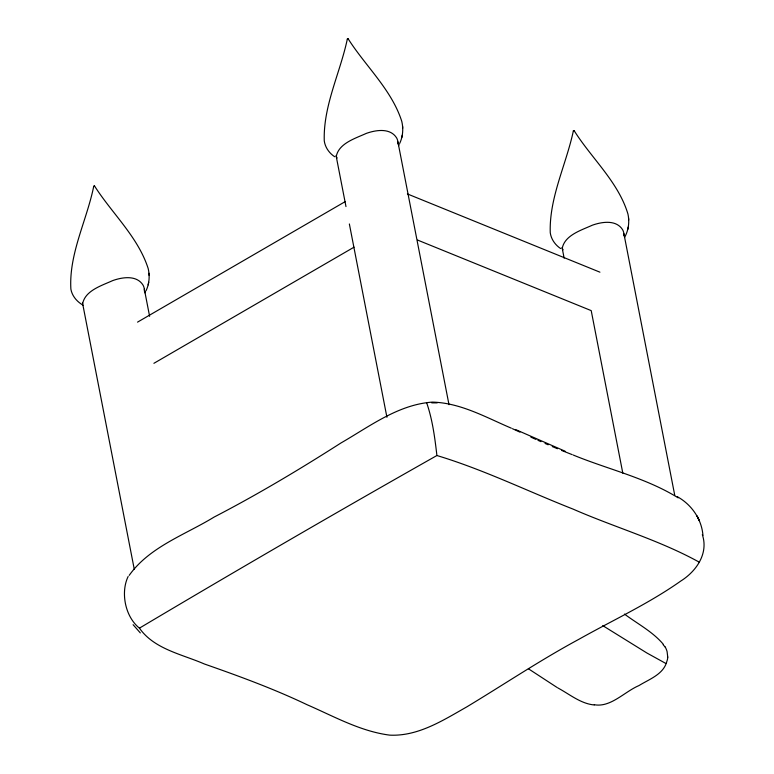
<?xml version="1.0" encoding="UTF-8"?>
<svg xmlns="http://www.w3.org/2000/svg" width="774" height="774" viewBox="0 0 774 774"><rect width="100%" height="100%" fill="white"/><g stroke="black" fill="none" stroke-linecap="round" stroke-linejoin="round"><path stroke-width="1.16" d="M667.749 657.078L667.091 651.602A23.549 17.986 32.5 0 0 665.243 647.054M667.788 657.087A23.849 18.353 30.6 0 1 666.898 661.238C663.705 674.299 649.328 679.156 638.966 685.571C624.512 691.704 610.628 707.755 594.277 704.717M146.054 290.705C149.343 283.855 149.924 275.912 148.182 268.559C138.082 236.941 111.93 213.392 94.534 185.973L93.751 186.195C86.891 220.271 68.789 253.708 70.879 289.147C72.098 296.084 77.071 301.812 83.089 305.188M399.645 143.509C402.935 136.659 403.515 128.716 401.774 121.363C391.673 89.745 365.531 66.196 348.126 38.777L347.332 39.029C340.241 72.795 323.106 105.806 324.267 140.916C325.177 147.418 329.231 153.165 334.658 156.725M624.521 237.502C628.536 230.468 629.668 221.974 627.956 214.079C618.378 181.958 591.462 158.322 574.115 130.603L573.36 130.912C566.181 164.639 549.105 197.651 550.256 232.751C551.165 239.243 555.219 244.99 560.647 248.551M348.145 38.826L347.332 39.048M148.163 284.871L148.705 282.307M401.754 137.675L402.306 135.111M627.743 229.501L628.285 226.946M93.78 186.282L94.544 185.992M573.321 130.874L574.066 130.564M144.941 292.872L145.551 291.701M398.542 145.667L399.142 144.506M129.19 575.382C149.45 546.841 185.092 534.834 214.021 517.119C257.587 494.528 299.732 469.354 341.063 442.912C369.74 426.406 398.146 404.56 432.298 402.112C460.559 402.79 485.946 417.409 511.362 428.196M702.328 534.631C708.723 553.449 696.387 571.26 680.781 581.042C648.709 603.691 612.873 620.168 578.749 639.372C540.339 660.087 504.058 684.409 466.712 706.933C443.047 720.342 418.057 736.509 389.728 735.136C360.316 731.353 333.991 716.385 307.152 704.756C273.832 688.86 239.156 676.147 204.336 663.976C182.083 654.262 154.123 649.183 139.446 628.14C125.262 616.907 120.347 592.603 128.145 576.485M139.446 628.14C237.947 569.548 337.145 511.972 436.904 455.518C483.653 469.595 527.655 491.248 573.012 509.079C614.672 527.326 659.119 540.039 698.98 562.011M663.144 644.713L665.176 647.074M137.54 322.129L345.165 201.637M153.9 363.316L354.028 247.177M431.757 402.867L437.223 402.877M594.258 704.969C580.655 703.711 569.471 694.133 557.764 687.893M665.814 663.444L646.919 653.014L602.743 625.615M573.205 455.025C608.103 469.373 645.874 477.8 678.169 497.856M561.614 450.458L572.15 454.619M407.376 193.926L599.927 272.177M417.563 240.056L591.21 310.616L622.809 473.166M565.068 451.194L515.494 429.512M552.249 446.55L557.454 448.717M545.06 443.444L548.137 444.779M530.887 437.136L535.918 439.4M537.94 440.3L540.958 441.654M512.436 428.69L519.934 432.134M556.99 687.418L528.4 668.765M677.289 496.666C691.511 504.551 701.699 519.073 702.956 535.434M624.483 614.082C637.641 623.921 652.85 631.748 663.492 644.5M140.317 632.919L133.089 624.695M426.648 402.751C432.502 419.614 434.853 437.784 436.904 455.518M563.114 249.809L562.234 248.328C564.72 235.141 581.38 230.207 592.255 225.234C601.93 221.77 616.23 219.497 622.625 229.752A47.794 22.736 -11 0 1 623.95 235.818M337.125 157.983L336.245 156.493C338.731 143.316 355.392 138.382 366.266 133.409C375.941 129.945 390.241 127.671 396.636 137.927A47.794 22.736 -11 0 1 397.971 143.993M623.902 233.719L674.754 495.331M562.069 247.506L564.14 258.158M397.913 141.894L448.997 404.686M336.08 155.671L345.978 206.581M349.364 223.967L386.932 417.292M144.322 289.089L149.614 316.314M82.489 302.866L134.26 569.219M82.654 303.689C85.14 290.511 101.8 285.577 112.675 280.604C122.35 277.14 136.65 274.867 143.045 285.122A47.794 22.736 -11 0 1 144.37 291.188M628.546 217.9L628.604 218.694M628.643 219.216L628.701 220.01M402.712 128.174L402.557 126.075M148.966 273.27L149.024 274.064M149.063 274.577L149.121 275.37M698.158 518.222L697.103 515.997L699.348 520.757L698.158 518.222"/></g></svg>
